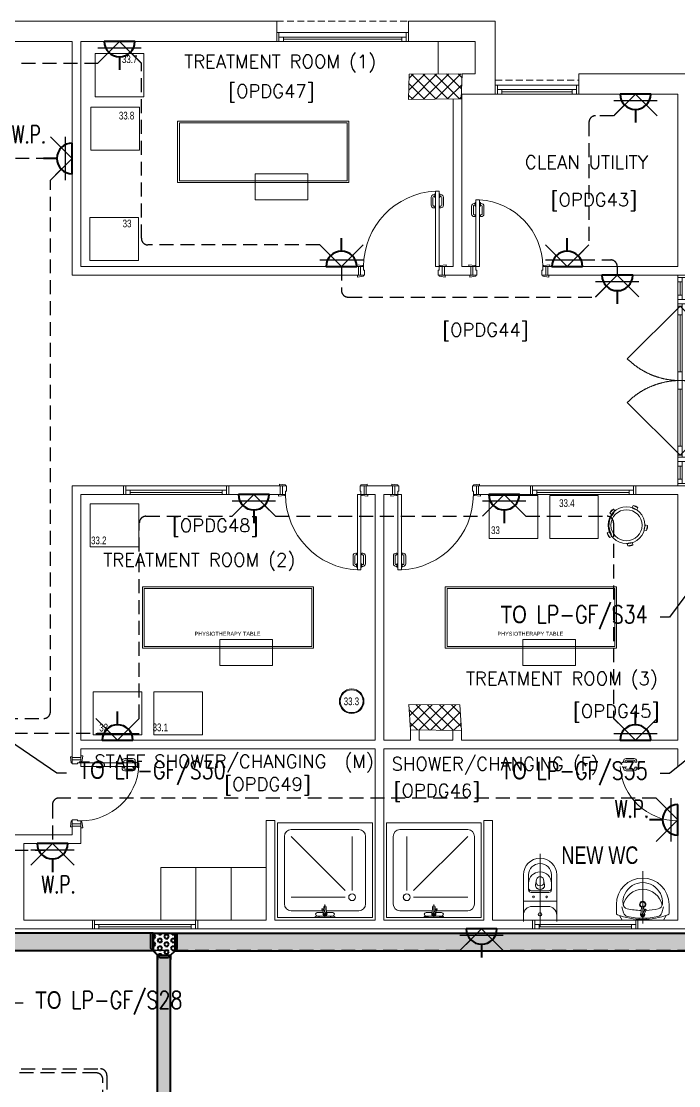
# Model space of a CAD drawing. Header units: inches. Extents: x -12418 to 57169, y -29325 to 19878.
# Drawn here: x 29599 to 37087, y -2735 to 9403 of the extents above; entities that cross this region are included whole.
import ezdxf
from ezdxf import colors
from ezdxf.entities.mleader import LeaderData, LeaderLine
from ezdxf.enums import TextEntityAlignment as Align
from ezdxf.math import Vec2, Vec3

# ---------------------------------------------------------------- set-up
doc = ezdxf.new("R2010")
doc.units = ezdxf.units.IN
doc.header["$LTSCALE"] = 25
doc.header["$MEASUREMENT"] = 0
for name, pattern in [('00-Ground Floor$0$DASHED', [0.75, 0.5, -0.25]), ('00-Ground Floor$0$HIDDEN2', [0.1875, 0.125, -0.0625]), ('DASHDOT', [25.4, 12.7, -6.35, 0, -6.35]), ('HIDDEN', [9.525, 6.35, -3.175])]:
    doc.linetypes.add(name, pattern=pattern)
doc.layers.get('0').update_dxf_attribs({"color": 8})
doc.layers.get('Defpoints').update_dxf_attribs({"color": 8})
for name, color, linetype, lineweight in [('00-Ground Floor$0$72_EGR_BASE_TEXT', 252, 'Continuous', 5), ('00-Ground Floor$0$72_EGR_EQP_TAG', 142, 'Continuous', 5), ('00-Ground Floor$0$Aluminum', 251, 'Continuous', 5), ('00-Ground Floor$0$C-HYDR-CTCH', 251, 'Continuous', 5), ('00-Ground Floor$0$Hatch', 254, 'Continuous', 5), ('00-Ground Floor$0$LOADING', 253, 'Continuous', 5), ('00-Ground Floor$0$Proj', 251, 'Continuous', 5), ('00-Ground Floor$0$SANIT', 250, 'Continuous', 5), ('00-Ground Floor$0$Walls', 251, 'Continuous', 5), ('00-Ground Floor$0$Wooden Joinery', 251, 'Continuous', 5), ('E-LITE-CIRC', 6, 'Continuous', 25), ('E-LITE-CLNG-CNDT', 6, 'DASHDOT', 35), ('E-LITE-EXIT-NUMB', 6, 'Continuous', 25), ('E-POWR-FLOR-CNDT', 6, 'HIDDEN', 25), ('E-POWR-WALL @ 100', 4, 'Continuous', 35), ('T-CABL-TRAY', 251, 'Continuous', 35)]:
    doc.layers.add(name, color=color, linetype=linetype, lineweight=lineweight)
doc.styles.add('00-Ground Floor$0$list_ghTextstyle', font='romans.shx', dxfattribs={"height": 0.25})
doc.styles.add('00-Ground Floor$0$SIMPLEX', font='SIMPLEX.shx', dxfattribs={"height": 150})
doc.styles.add('00-Ground Floor$0$X3G_ENTITY_257CFD', font='swisscl.ttf', dxfattribs={"height": 200})
doc.styles.add('00-Ground Floor$0$X3G_ENTITY_2587F5', font='swisscl.ttf', dxfattribs={"height": 200})
doc.styles.add('DC_Simplex', font='SIMPLEX.shx', dxfattribs={"width": 0.7})

# ---------------------------------------------------------------- blocks, each defined once
blk = doc.blocks.new('00-Ground Floor$0$door1700')
at = {"layer": '00-Ground Floor$0$Aluminum', "linetype": '00-Ground Floor$0$DASHED', "ltscale": 300}
for p, q in [((34940, 89348), (35541, 89949)), ((36640, 89348), (36039, 89949)), ((34940, 89348), (35541, 88747)), ((36640, 89348), (36039, 88747))]:
    blk.add_line(p, q, dxfattribs=at)
at = {"layer": '00-Ground Floor$0$Aluminum'}
for p, q in [((34915, 89423), (34590, 89423)), ((34615, 89423), (34615, 89323)), ((34865, 89373), (34615, 89373)), ((34665, 89373), (34665, 89323)), ((34815, 89348), (34665, 89348)), ((34815, 89373), (34815, 89323)), ((34865, 89423), (34865, 89323)), ((34915, 89423), (34915, 89323)), ((36665, 89373), (34915, 89373)), ((34940, 89373), (34940, 89323)), ((35040, 89373), (35040, 89323)), ((35690, 89348), (35040, 89348)), ((35690, 89373), (35690, 89323)), ((35790, 89373), (35790, 89323)), ((35890, 89373), (35890, 89323)), ((35890, 89348), (36540, 89348)), ((36540, 89373), (36540, 89323)), ((36640, 89373), (36640, 89323)), ((36990, 89423), (36665, 89423)), ((36665, 89423), (36665, 89323)), ((36715, 89423), (36715, 89323)), ((36715, 89373), (36965, 89373)), ((36765, 89373), (36765, 89323)), ((36765, 89348), (36915, 89348)), ((36915, 89373), (36915, 89323)), ((36965, 89423), (36965, 89323)), ((36990, 89323), (34590, 89323)), ((34590, 89323), (36990, 89323))]:
    blk.add_line(p, q, dxfattribs=at)
at = {"layer": '00-Ground Floor$0$Aluminum', "linetype": '00-Ground Floor$0$DASHED', "ltscale": 300}
for centre, start, end in [((34940, 89348), 315, 45), ((36640, 89348), 135, 225)]:
    blk.add_arc(centre, 850, start, end, dxfattribs=at)
blk = doc.blocks.new('00-Ground Floor$0$A$C72370EFE')
at = {"layer": '00-Ground Floor$0$Wooden Joinery'}
for p, q in [((-0.05, -0.07), (-0.05, -0.16)), ((-0.03, -0.07), (-0.03, -0.16)), ((-0.01, -0.04), (-0.02, -0.04)), ((-0.01, -0.06), (-0.02, -0.06)), ((-0.01, -0.03), (-0.01, -0.07)), ((0, -0.03), (-0.01, -0.03)), ((0, -0.07), (-0.01, -0.07)), ((0.04, -0.03), (0.05, -0.03)), ((0.04, -0.07), (0.05, -0.07)), ((0.05, -0.03), (0.05, -0.07)), ((0.05, -0.04), (0.06, -0.04)), ((0.05, -0.06), (0.06, -0.06)), ((0.07, -0.07), (0.07, -0.16)), ((0.09, -0.07), (0.09, -0.16)), ((-0.01, -0.17), (-0.02, -0.17)), ((-0.01, -0.19), (-0.02, -0.19)), ((-0.01, -0.17), (-0.01, -0.19)), ((0.05, -0.17), (0.06, -0.17)), ((0.05, -0.17), (0.05, -0.19)), ((0.05, -0.19), (0.06, -0.19))]:
    blk.add_line(p, q, dxfattribs=at)
for centre, radius, start, end in [((-0.02, -0.07), 0.03, 90, 180), ((-0.02, -0.07), 0.01, 90, 180), ((0.06, -0.07), 0.03, 0, 90), ((0.06, -0.07), 0.01, 0, 90), ((-0.02, -0.16), 0.03, 180, 270), ((-0.02, -0.16), 0.01, 180, 270), ((0.06, -0.16), 0.01, 270, 0), ((0.06, -0.16), 0.03, 270, 0)]:
    blk.add_arc(centre, radius, start, end, dxfattribs=at)
blk = doc.blocks.new('00-Ground Floor$0$A$C268A7CF0')
at = {"layer": '00-Ground Floor$0$Wooden Joinery'}
for points in [[(80, 759), (80, 769), (10, 779), (10, 759)], [(740, 759), (740, 769), (810, 779), (810, 759)], [(70, 659), (70, 649), (0, 639), (0, 659)], [(120, 659), (120, 0), (80, 0), (80, 659)], [(750, 659), (750, 649), (820, 639), (820, 659)]]:
    blk.add_lwpolyline(points, close=True, dxfattribs=at)
for points in [[(45, 659), (45, 759), (20, 759), (20, 659), (45, 659)], [(45, 659), (80, 659), (80, 699), (90, 699), (90, 759), (45, 759), (45, 659)], [(775, 659), (740, 659), (740, 699), (730, 699), (730, 759), (775, 759), (775, 659)], [(775, 659), (775, 759), (800, 759), (800, 659), (775, 659)]]:
    blk.add_lwpolyline(points, dxfattribs=at)
blk.add_arc((80, 659), 660, 273.4748, 0, dxfattribs=at)
at = {"layer": '00-Ground Floor$0$Wooden Joinery', "xscale": 999.9999999998854, "yscale": 999.9999999998854, "zscale": 999.9999999998854, "rotation": 180}
blk.add_blockref('00-Ground Floor$0$A$C72370EFE', (120, 0), dxfattribs=at)
blk = doc.blocks.new('00-Ground Floor$0$A$C5DAD61B4')
at = {"layer": '00-Ground Floor$0$Wooden Joinery'}
for points in [[(80, 959), (80, 969), (10, 979), (10, 959)], [(940, 959), (940, 969), (1010, 979), (1010, 959)], [(70, 859), (70, 849), (0, 839), (0, 859)], [(120, 859), (120, 0), (80, 0), (80, 859)], [(950, 859), (950, 849), (1020, 839), (1020, 859)]]:
    blk.add_lwpolyline(points, close=True, dxfattribs=at)
for points in [[(45, 859), (45, 959), (20, 959), (20, 859), (45, 859)], [(45, 859), (80, 859), (80, 899), (90, 899), (90, 959), (45, 959), (45, 859)], [(975, 859), (940, 859), (940, 899), (930, 899), (930, 959), (975, 959), (975, 859)], [(975, 859), (975, 959), (1000, 959), (1000, 859), (975, 859)]]:
    blk.add_lwpolyline(points, dxfattribs=at)
blk.add_arc((80, 859), 860, 272.666, 0, dxfattribs=at)
at = {"layer": '00-Ground Floor$0$Wooden Joinery', "xscale": 999.9999999998854, "yscale": 999.9999999998854, "zscale": 999.9999999998854, "rotation": 180}
blk.add_blockref('00-Ground Floor$0$A$C72370EFE', (120, 0), dxfattribs=at)
blk = doc.blocks.new('00-Ground Floor$0$A$C5FCA3E6B')
at = {"layer": '00-Ground Floor$0$Wooden Joinery'}
for points in [[(80, 859), (80, 869), (10, 879), (10, 859)], [(840, 859), (840, 869), (910, 879), (910, 859)], [(70, 759), (70, 749), (0, 739), (0, 759)], [(120, 759), (120, 0), (80, 0), (80, 759)], [(850, 759), (850, 749), (920, 739), (920, 759)]]:
    blk.add_lwpolyline(points, close=True, dxfattribs=at)
for points in [[(45, 759), (45, 859), (20, 859), (20, 759), (45, 759)], [(45, 759), (80, 759), (80, 799), (90, 799), (90, 859), (45, 859), (45, 759)], [(875, 759), (840, 759), (840, 799), (830, 799), (830, 859), (875, 859), (875, 759)], [(875, 759), (875, 859), (900, 859), (900, 759), (875, 759)]]:
    blk.add_lwpolyline(points, dxfattribs=at)
blk.add_arc((80, 759), 760, 273.0171, 0, dxfattribs=at)
at = {"layer": '00-Ground Floor$0$Wooden Joinery', "xscale": 999.9999999998854, "yscale": 999.9999999998854, "zscale": 999.9999999998854, "rotation": 180}
blk.add_blockref('00-Ground Floor$0$A$C72370EFE', (120, 0), dxfattribs=at)
blk = doc.blocks.new('00-Ground Floor$0$SHOWER TRAY 80x80')
at = {"layer": '00-Ground Floor$0$SANIT'}
for p, q in [((0, 0), (0, 0.8)), ((0.8, 0.8), (0, 0.8)), ((0.1143, 0.7429), (0.6857, 0.7429)), ((0.8, 0), (0.8, 0.8)), ((0.0571, 0.4124), (0.0571, 0.6857)), ((0.7429, 0.1143), (0.7429, 0.6857)), ((0.1714, 0.1143), (0.1714, 0.5714)), ((0.2286, 0.6286), (0.6857, 0.6286)), ((0.2286, 0.5714), (0.6857, 0.1143)), ((0.01, 0.455), (0.01, 0.475)), ((0.0163, 0.475), (0.01, 0.475)), ((0.0125, 0.455), (0.01, 0.455)), ((0.0125, 0.335), (0.0125, 0.465)), ((0.0425, 0.4133), (0.0425, 0.465)), ((0.11, 0.4), (0, 0.4)), ((0.0667, 0.3728), (0.0271, 0.3939)), ((0.0895, 0.4105), (0.0316, 0.4139)), ((0.0407, 0.3866), (0.0316, 0.3861)), ((0.0715, 0.3808), (0.0334, 0.4058)), ((0.0425, 0.335), (0.0425, 0.3857)), ((0.0571, 0.1143), (0.0571, 0.3779)), ((0.0608, 0.3878), (0.0895, 0.3895)), ((0.01, 0.345), (0.01, 0.325)), ((0.0125, 0.345), (0.01, 0.345)), ((0.0163, 0.325), (0.01, 0.325)), ((0, 0), (0.8, 0)), ((0.1143, 0.0571), (0.6857, 0.0571))]:
    blk.add_line(p, q, dxfattribs=at)
blk.add_circle((0.1714, 0.6286), 0.0286, dxfattribs=at)
for centre, radius, start, end in [((0.1143, 0.6857), 0.0571, 90, 180), ((0.6857, 0.6857), 0.0571, 360, 90), ((0, 0.475), 0.01, 0, 90), ((0, 0.455), 0.01, 270, 0), ((0.0275, 0.465), 0.015, 0, 180), ((0.03, 0.4), 0.0175, 49.63201, 309.25255), ((0.03, 0.4), 0.014, 83.26708, 276.73292), ((0.03, 0.4), 0.00676, 54.04228, 244.58733), ((0.0691, 0.3768), 0.00467, 239.31481, 59.31481), ((0.0895, 0.4), 0.0105, 270, 90), ((0, 0.345), 0.01, 0, 90), ((0, 0.325), 0.01, 270, 0), ((0.0275, 0.335), 0.015, 180, 0), ((0.1143, 0.1143), 0.0571, 180, 270), ((0.6857, 0.1143), 0.0571, 270, 360)]:
    blk.add_arc(centre, radius, start, end, dxfattribs=at)
blk = doc.blocks.new('00-Ground Floor$0$WM00001-P')
at = {"layer": '00-Ground Floor$0$LOADING'}
for radius in [0.14, 0.13]:
    blk.add_circle((0, 0), radius, dxfattribs=at)
blk = doc.blocks.new('00-Ground Floor$0$stool')
at = {"layer": '00-Ground Floor$0$LOADING', "extrusion": (-2.75759e-10, 1.16581e-09, -1)}
for p, q in [((-948653, -390197, 0), (-948663, -390219, 0)), ((-948663, -390219, 0), (-948609, -390245, 0)), ((-948653, -390197, 0), (-948599, -390223, 0)), ((-948878, -390239, 0), (-948920, -390282, 0)), ((-948901, -390299, 0), (-948920, -390282, 0)), ((-948860, -390256, 0), (-948901, -390299, 0)), ((-948874, -390285, 0), (-948881, -390278, 0)), ((-948860, -390256, 0), (-948878, -390239, 0)), ((-948599, -390223, 0), (-948609, -390245, 0)), ((-948514, -390419, 0), (-948526, -390478, 0)), ((-948489, -390424, 0), (-948514, -390419, 0)), ((-948489, -390424, 0), (-948502, -390483, 0)), ((-948948, -390510, 0), (-948927, -390497, 0)), ((-948918, -390562, 0), (-948948, -390510, 0)), ((-948897, -390549, 0), (-948927, -390497, 0)), ((-948918, -390562, 0), (-948897, -390549, 0)), ((-948900, -390524, 0), (-948909, -390529, 0)), ((-948502, -390483, 0), (-948526, -390478, 0)), ((-948660, -390622, 0), (-948719, -390634, 0)), ((-948714, -390658, 0), (-948719, -390634, 0)), ((-948655, -390647, 0), (-948714, -390658, 0)), ((-948655, -390647, 0), (-948660, -390622, 0))]:
    blk.add_line(p, q, dxfattribs=at)
for radius in [210, 177]:
    blk.add_circle((948728, -390422, 0), radius, dxfattribs=at)
for centre, radius, start, end in [((948598, -390154, 0), 92.5, 276.8567, 314.706), ((948664, -390289, 0), 92.5, 96.8567, 134.706), ((948728, -390422, 0), 200, 329.385, 43.147), ((948835, -390321, 0), 92.5, 24.6225, 62.4718), ((948944, -390217, 0), 92.5, 204.6225, 242.4718), ((948434, -390467, 0), 92.5, 353.1232, 30.9725), ((948581, -390435, 0), 92.5, 173.1232, 210.9725), ((948857, -390492, 0), 92.5, 311.2934, 349.1427), ((948988, -390567, 0), 92.5, 131.2934, 169.1427), ((948672, -390714, 0), 92.5, 59.9688, 97.8181), ((948701, -390567, 0), 92.5, 239.9688, 277.8181)]:
    blk.add_arc(centre, radius, start, end, dxfattribs=at)
blk = doc.blocks.new('00-Ground Floor$0$H.A.2.3_Second Floor Plan$0$A$C64EB3589')
for p, q in [((-1107, 924, -10), (-507, 924, -10)), ((-1107, 924, -10), (-1107, 624, -10)), ((-507, 624, -10), (-507, 924, -10)), ((-507, 624, -10), (-1107, 624, -10))]:
    blk.add_line(p, q)
at = {"elevation": -10}
for points in [[(-1991, 24), (-41, 24), (-41, 724), (-1991, 724)], [(-1991, 24), (-41, 24), (-41, 724), (-1991, 724)], [(-1991, 24), (-41, 24), (-41, 724), (-1991, 724)], [(-1991, 24), (-41, 24), (-41, 724), (-1991, 724)], [(-1971, 44), (-61, 44), (-61, 704), (-1971, 704)], [(-1971, 44), (-61, 44), (-61, 704), (-1971, 704)], [(-1971, 44), (-61, 44), (-61, 704), (-1971, 704)], [(-1971, 44), (-61, 44), (-61, 704), (-1971, 704)]]:
    blk.add_lwpolyline(points, close=True, dxfattribs=at)
blk = doc.blocks.new('00-Ground Floor$0$ELECTROTHERAPY UNIT')
at = {"layer": '00-Ground Floor$0$LOADING', "elevation": 0}
blk.add_lwpolyline([(-952368, -379388), (-952922, -379388), (-952922, -379879), (-952368, -379879)], close=True, dxfattribs=at)
blk = doc.blocks.new('00-Ground Floor$0$PRESSOTHERAPY')
at = {"layer": '00-Ground Floor$0$LOADING', "elevation": 0}
blk.add_lwpolyline([(-952462, -380062), (-951908, -380062), (-951908, -379571), (-952462, -379571)], close=True, dxfattribs=at)
blk = doc.blocks.new('00-Ground Floor$0$VACUUM THERAPY')
at = {"layer": '00-Ground Floor$0$LOADING', "elevation": 0}
blk.add_lwpolyline([(-947952, -377824), (-947399, -377824), (-947399, -377333), (-947952, -377333)], close=True, dxfattribs=at)
blk = doc.blocks.new('00-Ground Floor$0$MAGNETOTHERAPY')
at = {"layer": '00-Ground Floor$0$LOADING'}
blk.add_lwpolyline([(-953179, -373397), (-952626, -373397), (-952626, -372905), (-953179, -372905)], close=True, dxfattribs=at)
blk = doc.blocks.new('00-Ground Floor$0$HYDRO COLD')
at = {"layer": '00-Ground Floor$0$LOADING', "elevation": 0}
blk.add_lwpolyline([(-952550, -375493), (-953104, -375493), (-953104, -375984), (-952550, -375984)], close=True, dxfattribs=at)
blk = doc.blocks.new('00-Ground Floor$0$HYDRO HOT')
at = {"layer": '00-Ground Floor$0$LOADING', "elevation": 0}
blk.add_lwpolyline([(-952414, -375984), (-951860, -375984), (-951860, -375493), (-952414, -375493)], close=True, dxfattribs=at)
blk = doc.blocks.new('00-Ground Floor$0$A$C37be4daf')
at = {"layer": '00-Ground Floor$0$Aluminum'}
for p, q in [((1416, 598), (216, 598)), ((1416, 498), (216, 498)), ((241, 498), (241, 598)), ((1391, 548), (241, 548)), ((291, 548), (291, 598)), ((291, 573), (1341, 573)), ((1341, 548), (1341, 598)), ((1391, 498), (1391, 598))]:
    blk.add_line(p, q, dxfattribs=at)
at = {"layer": '00-Ground Floor$0$Walls'}
for p, q in [((216, 498), (216, 598)), ((1416, 498), (1416, 598))]:
    blk.add_line(p, q, dxfattribs=at)
blk = doc.blocks.new('00-Ground Floor')
at = {"layer": '00-Ground Floor$0$Hatch'}
h = blk.add_hatch(dxfattribs=at)
h.set_pattern_fill('ANSI37', color=256, scale=30)
h.set_pattern_definition([(45, (-1981.42, -13099.68), (-67.35192, 67.35192), []), (135, (-1981.42, -13099.68), (-67.35192, -67.35192), [])])
h.paths.add_polyline_path([(48971, 8818), (48367, 8810), (48371, 8522), (48975, 8530)])
h.paths.add_polyline_path([(41810, 8810), (41227, 8805), (41207, 8514), (41791, 8519)])
h.paths.add_polyline_path([(27434, 8803), (26834, 8799), (26829, 8506), (27428, 8510)])
h.paths.add_polyline_path([(34619, 8805), (34018, 8798), (34009, 8512), (34611, 8520)])
h.paths.add_polyline_path([(20214, 8812), (19608, 8790), (19622, 8498), (20229, 8520)])
h.paths.add_polyline_path([(13478, 8802), (12256, 8826), (12249, 8530), (13471, 8506)])
h.paths.add_polyline_path([(13492, 1602), (12277, 1586), (12263, 1294), (13478, 1309)])
h.paths.add_polyline_path([(13466, -5591), (12263, -5607), (12257, -5900), (13460, -5884)])
h.paths.add_polyline_path([(13484, -12790), (12288, -12801), (12290, -13096), (13487, -13084)])
h.paths.add_polyline_path([(5849, -12788), (5246, -12792), (5256, -13077), (5860, -13073)])
h.paths.add_polyline_path([(5834, -5590), (5237, -5588), (5237, -5889), (5834, -5891)])
h.paths.add_polyline_path([(5844, 1600), (5224, 1601), (5214, 1298), (5833, 1297)])
h.paths.add_polyline_path([(5820, 8779), (5220, 8794), (5216, 8504), (5817, 8489)])
h.paths.add_polyline_path([(-1379, 8777), (-1981, 8800), (-1980, 8512), (-1377, 8489)])
h.paths.add_polyline_path([(-1371, -5601), (-1973, -5608), (-1970, -5900), (-1368, -5893)])
h.paths.add_polyline_path([(-1354, -12796), (-1952, -12797), (-1947, -13097), (-1349, -13096)])
h.paths.add_polyline_path([(20233, -12782), (19627, -12795), (19633, -13097), (20239, -13084)])
h.paths.add_polyline_path([(20227, -5590), (19632, -5608), (19634, -5904), (20229, -5887)])
h.paths.add_polyline_path([(20218, 1618), (19619, 1610), (19623, 1310), (20222, 1318)])
h.paths.add_polyline_path([(27418, 1603), (26816, 1607), (26821, 1315), (27422, 1311)])
h.paths.add_polyline_path([(27422, -5580), (26818, -5597), (26832, -5898), (27432, -5876)])
h.paths.add_polyline_path([(27438, -12796), (26834, -12789), (26832, -13075), (27436, -13082)])
h.paths.add_polyline_path([(34637, -12785), (34039, -12800), (34048, -13100), (34646, -13085)])
h.paths.add_polyline_path([(34629, -5597), (34028, -5595), (34029, -5892), (34630, -5894)])
h.paths.add_polyline_path([(34593, 1607), (34012, 1611), (34032, 1322), (34613, 1317)])
h.paths.add_polyline_path([(41796, 1606), (41199, 1620), (41201, 1328), (41798, 1314)])
h.paths.add_polyline_path([(41797, -5593), (41229, -5600), (41231, -5894), (41799, -5887)])
h.paths.add_polyline_path([(41834, -12790), (41229, -12792), (41230, -13097), (41836, -13094)])
h.paths.add_polyline_path([(49008, -12790), (48421, -12774), (48407, -13081), (48995, -13097)])
h.paths.add_polyline_path([(48993, -5591), (48389, -5590), (48388, -5886), (48991, -5887)])
at = {"layer": '00-Ground Floor$0$Aluminum'}
for p, q in [((34009, 9273, 0), (32509, 9273, 0)), ((32534, 9273, 0), (32534, 9173, 0)), ((33984, 9273, 0), (33984, 9173, 0)), ((34009, 9173, 0), (32509, 9173, 0)), ((33984, 9223, 0), (32534, 9223, 0)), ((32584, 9223, 0), (32584, 9173, 0)), ((32584, 9198, 0), (33934, 9198, 0)), ((33934, 9223, 0), (33934, 9173, 0)), ((35950, 8673, 0), (34998, 8673, 0)), ((35023, 8673, 0), (35023, 8573, 0)), ((35925, 8623, 0), (35023, 8623, 0)), ((35073, 8623, 0), (35073, 8573, 0)), ((35875, 8623, 0), (35875, 8573, 0)), ((35925, 8673, 0), (35925, 8573, 0)), ((35950, 8573, 0), (34998, 8573, 0)), ((35073, 8598, 0), (35875, 8598, 0)), ((36489, 996, 0), (36579, 996, 0)), ((36489, 976, 0), (36579, 976, 0)), ((36449, 956, 0), (36489, 956, 0)), ((36449, 946, 0), (36449, 956, 0)), ((36449, 906, 0), (36449, 896, 0)), ((36449, 896, 0), (36489, 896, 0)), ((36459, 956, 0), (36459, 966, 0)), ((36459, 896, 0), (36459, 886, 0)), ((36479, 956, 0), (36479, 966, 0)), ((36479, 896, 0), (36479, 886, 0)), ((36489, 946, 0), (36489, 956, 0)), ((36489, 906, 0), (36489, 896, 0)), ((36489, 876, 0), (36579, 876, 0)), ((36489, 856, 0), (36579, 856, 0)), ((36589, 956, 0), (36589, 966, 0)), ((36589, 956, 0), (36609, 956, 0)), ((36589, 896, 0), (36589, 886, 0)), ((36589, 896, 0), (36609, 896, 0)), ((36609, 956, 0), (36609, 966, 0)), ((36609, 896, 0), (36609, 886, 0))]:
    blk.add_line(p, q, dxfattribs=at)
at = {"layer": '00-Ground Floor$0$Aluminum', "color": 61, "true_color": 0xedee99}
for centre, radius, start, end in [((36489, 966, 0), 30, 90, 180), ((36489, 966, 0), 10, 90, 180), ((36579, 966, 0), 30, 0, 90), ((36579, 966, 0), 10, 0, 90), ((37078, 946, 0), 660, 183.4748, 270), ((36489, 886, 0), 30, 180, 270), ((36489, 886, 0), 10, 180, 270), ((36579, 886, 0), 10, 270, 0), ((36579, 886, 0), 30, 270, 0)]:
    blk.add_arc(centre, radius, start, end, dxfattribs=at)
at = {"layer": '00-Ground Floor$0$C-HYDR-CTCH', "flags": 128}
for points in [[(34009, 8512), (34018, 8798), (34619, 8805), (34611, 8520), (34009, 8512)], [(34012, 1611), (34032, 1322), (34613, 1317), (34593, 1607), (34012, 1611)]]:
    blk.add_lwpolyline(points, dxfattribs=at)
at = {"layer": '00-Ground Floor$0$LOADING', "elevation": 0}
for points in [[(31188, -847), (31588, -847), (31588, -247), (31188, -247)], [(31588, -847), (31988, -847), (31988, -247), (31588, -247)], [(31988, -847), (32388, -847), (32388, -247), (31988, -247)]]:
    blk.add_lwpolyline(points, close=True, dxfattribs=at)
at = {"layer": '00-Ground Floor$0$Proj', "linetype": '00-Ground Floor$0$HIDDEN2', "ltscale": 25}
for p, q in [((32509, 9403, 0), (34009, 9403, 0)), ((34998, 8732, 0), (35950, 8732, 0))]:
    blk.add_line(p, q, dxfattribs=at)
at = {"layer": '00-Ground Floor$0$SANIT'}
for p, q in [((33758, 263, 0), (33758, -817, 0)), ((34838, 263, 0), (33758, 263, 0)), ((34838, -817, 0), (34838, 263, 0)), ((34684, 185, 0), (33912, 185, 0)), ((33835, -663, 0), (33835, 108, 0)), ((33989, -509, 0), (33989, 108, 0)), ((34067, -509, 0), (34684, 108, 0)), ((34761, -663, 0), (34761, 108, 0)), ((35508, -921, 0), (35508, -91, 0)), ((35318, -861, 0), (35318, -331, 0)), ((35378, -502, 0), (35378, -331, 0)), ((35638, -502, 0), (35638, -331, 0)), ((35698, -861, 0), (35698, -331, 0)), ((36677, -887, 0), (36677, -287, 0)), ((35457, -445, 0), (35469, -383, 0)), ((35559, -445, 0), (35547, -383, 0)), ((34684, -586, 0), (34067, -586, 0)), ((35408, -512, 0), (35608, -512, 0)), ((35408, -532, 0), (35608, -532, 0)), ((34284, -697, 0), (34279, -775, 0)), ((34324, -721, 0), (34290, -772, 0)), ((34298, -669, 0), (34298, -817, 0)), ((34335, -727, 0), (34306, -781, 0)), ((34314, -735, 0), (34312, -697, 0)), ((35328, -632, 0), (35688, -632, 0)), ((35418, -691, 0), (35598, -691, 0)), ((36377, -769, 0), (36377, -667, 0)), ((36459, -763, 0), (36439, -694, 0)), ((36441, -608, 0), (36441, -608, 0)), ((36662, -700, 0), (36657, -783, 0)), ((36705, -726, 0), (36670, -780, 0)), ((36692, -700, 0), (36695, -742, 0)), ((36896, -763, 0), (36916, -694, 0)), ((36977, -769, 0), (36977, -667, 0)), ((34838, -817, 0), (33758, -817, 0)), ((34281, -740, 0), (33912, -740, 0)), ((34197, -795, 0), (34197, -804, 0)), ((34224, -804, 0), (34197, -804, 0)), ((34280, -760, 0), (34210, -760, 0)), ((34386, -801, 0), (34210, -801, 0)), ((34224, -801, 0), (34224, -804, 0)), ((34316, -762, 0), (34317, -775, 0)), ((34386, -760, 0), (34317, -760, 0)), ((34684, -740, 0), (34328, -740, 0)), ((34372, -801, 0), (34372, -804, 0)), ((34372, -804, 0), (34399, -804, 0)), ((34399, -795, 0), (34399, -804, 0)), ((36412, -795, 0), (36442, -847, 0)), ((36442, -847, 0), (36913, -847, 0)), ((36716, -733, 0), (36686, -790, 0)), ((36696, -770, 0), (36697, -783, 0)), ((36943, -795, 0), (36913, -847, 0))]:
    blk.add_line(p, q, dxfattribs=at)
for centre, radius in [((33989, -586, 0), 38.6), ((35433, -582, 0), 10), ((35583, -582, 0), 10), ((35508, -781, 0), 20)]:
    blk.add_circle(centre, radius, dxfattribs=at)
for centre, radius, start, end in [((33912, 108, 0), 77.1, 90, 180), ((34684, 108, 0), 77.1, 0, 90), ((35508, -331, 0), 190, 0, 180), ((35508, -331, 0), 130, 0, 180), ((35508, -426, 0), 130, 0, 180), ((35508, -390, 0), 40, 10.5711, 169.4289), ((35408, -482, 0), 30, 180, 270), ((35496, -453, 0), 40, 169.4289, 231.525), ((35503, -414, 0), 40, 169.4289, 256.4176), ((35508, -438, 0), 58.8, 231.525, 308.475), ((35508, -396, 0), 58.8, 256.4176, 283.5824), ((35512, -414, 0), 40, 283.5824, 10.5711), ((35520, -453, 0), 40, 308.475, 10.5711), ((35608, -482, 0), 30, 270, 0), ((36677, -667, 0), 300, 0, 180), ((36677, -644, 0), 225, 354.8142, 185.1858), ((35408, -502, 0), 30, 180, 270), ((35608, -502, 0), 30, 270, 0), ((36677, -719, 0), 225, 10.6097, 169.3903), ((33912, -663, 0), 77.1, 180, 270), ((34298, -697, 0), 14.2, 0, 180), ((34329, -724, 0), 6.3, 329.3148, 149.3148), ((34684, -663, 0), 77.1, 270, 0), ((35328, -622, 0), 10, 180, 270), ((35418, -791, 0), 100, 90, 180), ((35598, -791, 0), 100, 0, 90), ((35688, -622, 0), 10, 270, 0), ((36513, -658, 0), 60, 185.1858, 257.9117), ((36677, 110, 0), 846, 257.9117, 268.8428), ((36677, -667, 0), 35, 295.3106, 244.6894), ((36677, -667, 0), 27.5, 297.1496, 242.8504), ((36677, -700, 0), 15, 0, 180), ((36711, -730, 0), 6.66, 329.3148, 149.3148), ((36677, 110, 0), 846, 272.5726, 282.0883), ((36842, -658, 0), 60, 282.0883, 354.8142), ((34197, -817, 0), 13.5, 90, 180), ((34210, -780, 0), 20.3, 90, 270), ((34224, -817, 0), 13.5, 0, 90), ((34298, -777, 0), 23.6, 139.632, 39.2526), ((34298, -777, 0), 18.9, 173.2671, 6.7329), ((34298, -777, 0), 9.13, 144.0423, 334.5873), ((34372, -817, 0), 13.5, 90, 180), ((34386, -780, 0), 20.3, 270, 90), ((34399, -817, 0), 13.5, 0, 90), ((36397, -769, 0), 20, 180, 250.1771), ((36677, 8, 0), 846, 250.1771, 289.8229), ((36517, -747, 0), 60, 195.9206, 258.1914), ((36677, 22, 0), 846, 258.1914, 281.8086), ((36677, -786, 0), 25, 139.632, 39.2526), ((36677, -786, 0), 20, 173.318, 6.7329), ((36677, -786, 0), 9.66, 144.0423, 334.5873), ((36677, 110, 0), 846, 271.156, 271.4514), ((36838, -747, 0), 60, 281.8086, 344.0794), ((36957, -769, 0), 20, 289.8229, 0)]:
    blk.add_arc(centre, radius, start, end, dxfattribs=at)
at = {"layer": '00-Ground Floor$0$Walls'}
for p, q in [((28948, 9403, 0), (32509, 9403, 0)), ((32509, 9173, 0), (32509, 9403, 0)), ((34009, 9403, 0), (34998, 9403, 0)), ((34009, 9173, 0), (34009, 9403, 0)), ((34998, 9403, 0), (34998, 8573, 0)), ((28948, 9173, 0), (30178, 9173, 0)), ((30178, 6506, 0), (30178, 9173, 0)), ((30278, 6606, 0), (30278, 9173, 0)), ((30278, 9173, 0), (32509, 9173, 0)), ((34009, 9173, 0), (34768, 9173, 0)), ((34768, 9173, 0), (34768, 8803, 0)), ((34768, 8803, 0), (34619, 8803, 0)), ((35950, 8803, 0), (37873, 8803, 0)), ((35950, 8803, 0), (35950, 8573, 0)), ((34518, 8518, 0), (34518, 6606, 0)), ((34618, 8573, 0), (34618, 6606, 0)), ((34998, 8573, 0), (34618, 8573, 0)), ((35950, 8573, 0), (37078, 8573, 0)), ((37078, 6606, 0), (37078, 8573, 0)), ((33438, 6606, 0), (30278, 6606, 0)), ((33438, 6506, 0), (33438, 6606, 0)), ((34518, 6606, 0), (34418, 6606, 0)), ((34418, 6506, 0), (34418, 6606, 0)), ((34718, 6606, 0), (34618, 6606, 0)), ((34718, 6506, 0), (34718, 6606, 0)), ((35598, 6506, 0), (35598, 6606, 0)), ((37078, 6606, 0), (35598, 6606, 0)), ((33438, 6506, 0), (30178, 6506, 0)), ((34718, 6506, 0), (34418, 6506, 0)), ((37178, 6506, 0), (35598, 6506, 0)), ((30178, 4106, 0), (32548, 4106, 0)), ((30178, 1006, 0), (30178, 4106, 0)), ((30278, 4006, 0), (32548, 4006, 0)), ((30278, 1206, 0), (30278, 4006, 0)), ((32548, 4106, 0), (32548, 4006, 0)), ((33528, 4106, 0), (33828, 4106, 0)), ((33528, 4106, 0), (33528, 4006, 0)), ((33528, 4006, 0), (33628, 4006, 0)), ((33628, 4006, 0), (33628, 1206, 0)), ((33728, 4006, 0), (33828, 4006, 0)), ((33728, 4006, 0), (33728, 1206, 0)), ((33828, 4106, 0), (33828, 4006, 0)), ((34808, 4106, 0), (34808, 4006, 0)), ((34818, 4106, 0), (37178, 4106, 0)), ((34828, 4006, 0), (37078, 4006, 0)), ((37078, 4006, 0), (37078, 1206, 0)), ((33628, 1368, 0), (33628, 1206, 0)), ((34032, 1322), (34032, 1206)), ((34132, 1321), (34132, 1206)), ((34513, 1318), (34513, 1206)), ((34613, 1317), (34613, 1206)), ((30278, 1206, 0), (33628, 1206, 0)), ((30278, 1006, 0), (30278, 1106, 0)), ((33628, 1106, 0), (30278, 1106, 0)), ((33628, 1106, 0), (33628, -847, 0)), ((33728, 1206, 0), (34032, 1206, 0)), ((37078, 1106, 0), (33728, 1106, 0)), ((33728, 1106, 0), (33728, -847, 0)), ((37078, 1106, 0), (33728, 1106, 0)), ((34132, 1206, 0), (34513, 1206, 0)), ((34613, 1206, 0), (37078, 1206, 0)), ((37078, 906, 0), (37078, 1106, 0)), ((37078, 906, 0), (37078, 1106, 0)), ((37078, 1006, 0), (37078, 1106, 0)), ((30278, 1006, 0), (30178, 1006, 0)), ((32388, 288, 0), (32488, 288, 0)), ((32388, -847, 0), (32388, 288, 0)), ((32488, -847, 0), (32488, 288, 0)), ((34968, 288, 0), (34868, 288, 0)), ((34868, -847, 0), (34868, 288, 0)), ((34968, -847, 0), (34968, 288, 0)), ((37078, -747, 0), (37078, 286, 0)), ((30178, 126, 0), (28978, 126, 0)), ((30178, 126, 0), (30178, 226, 0)), ((30278, 226, 0), (30178, 226, 0)), ((30278, 26, 0), (30278, 226, 0)), ((29628, 26, 0), (29628, -847, 0)), ((30278, 26, 0), (29628, 26, 0)), ((29628, -847, 0), (32388, -847, 0)), ((32488, -847, 0), (33628, -847, 0)), ((33628, -847, 0), (32488, -847, 0)), ((33728, -847, 0), (34868, -847, 0)), ((34968, -847, 0), (37078, -847, 0)), ((37078, -847, 0), (37078, -747, 0)), ((17733, -947, 0), (43418, -947, 0))]:
    blk.add_line(p, q, dxfattribs=at)
at = {"layer": '00-Ground Floor$0$Wooden Joinery'}
blk.add_line((34348, 9173, 0), (34348, 8803, 0), dxfattribs=at)
at = {"rotation": 180}
for p in [(32179, 4604, 0), (36814, 4604, 0), (31824, -349, 0), (36839, -349, 0)]:
    blk.add_blockref('00-Ground Floor$0$A$C37be4daf', p, dxfattribs=at)
at = {"layer": '00-Ground Floor$0$Aluminum', "rotation": 270}
blk.add_blockref('00-Ground Floor$0$door1700', (-52245, 41096, 0), dxfattribs=at)
at = {"layer": '00-Ground Floor$0$LOADING'}
for name, p in [('00-Ground Floor$0$ELECTROTHERAPY UNIT', (983363, 388422, 0)), ('00-Ground Floor$0$MAGNETOTHERAPY', (983570, 381329)), ('00-Ground Floor$0$HYDRO COLD', (983483, 382660, 0)), ('00-Ground Floor$0$HYDRO HOT', (982798, 379393)), ('00-Ground Floor$0$ELECTROTHERAPY UNIT', (987850, 383384, 0)), ('00-Ground Floor$0$VACUUM THERAPY', (983570, 381329)), ('00-Ground Floor$0$stool', (985221, 394078)), ('00-Ground Floor$0$ELECTROTHERAPY UNIT', (983340, 381146)), ('00-Ground Floor$0$PRESSOTHERAPY', (983570, 381329))]:
    blk.add_blockref(name, p, dxfattribs=at)
at = {"layer": '00-Ground Floor$0$LOADING', "extrusion": (0, 0, -1), "zscale": -1, "rotation": 180}
for p in [(-33370, 8289, -10), (-32969, 2979, -10), (-36419, 2979, -10)]:
    blk.add_blockref('00-Ground Floor$0$H.A.2.3_Second Floor Plan$0$A$C64EB3589', p, dxfattribs=at)
at = {"layer": '00-Ground Floor$0$LOADING', "extrusion": (2.33844e-18, 2.24019e-05, -1), "xscale": 1000, "yscale": 1000, "zscale": 1000, "rotation": 90.0000000000004}
blk.add_blockref('00-Ground Floor$0$WM00001-P', (-33362, 1649, 0), dxfattribs=at)
at = {"layer": '00-Ground Floor$0$SANIT', "yscale": 1350.000000000878, "zscale": 1350.000000000878}
for p, xscale, rotation in [((32518, -817, 0), -1350.000000000878, 270), ((34838, -817, 0), 1350.000000000878, 90.00000000000001)]:
    blk.add_blockref('00-Ground Floor$0$SHOWER TRAY 80x80', p, dxfattribs=dict(at, xscale=xscale, rotation=rotation))
at = {"layer": '00-Ground Floor$0$Wooden Joinery', "rotation": 180}
blk.add_blockref('00-Ground Floor$0$A$C5DAD61B4', (34438, 7465, 0), dxfattribs=at)
at = {"layer": '00-Ground Floor$0$Wooden Joinery', "xscale": -1}
for name, p, rotation in [('00-Ground Floor$0$A$C5FCA3E6B', (34698, 7365, 0), 180), ('00-Ground Floor$0$A$C268A7CF0', (30937, 1026, 0), 90)]:
    blk.add_blockref(name, p, dxfattribs=dict(at, rotation=rotation))
blk.add_blockref('00-Ground Floor$0$A$C5DAD61B4', (33548, 3147, 0), dxfattribs=at)
at = {"layer": '00-Ground Floor$0$Wooden Joinery'}
blk.add_blockref('00-Ground Floor$0$A$C5DAD61B4', (33808, 3147, 0), dxfattribs=at)
at = {"layer": '00-Ground Floor$0$72_EGR_BASE_TEXT', "style": '00-Ground Floor$0$X3G_ENTITY_2587F5'}
blk.add_text('NEW WC', height=200, dxfattribs=at).set_placement((35751, -206, 0))
at = {"layer": '00-Ground Floor$0$72_EGR_BASE_TEXT', "char_height": 150, "attachment_point": 2, "style": '00-Ground Floor$0$SIMPLEX'}
for s, insert in [('TREATMENT ROOM (1)', (32547, 9019)), ('[OPDG47]', (32447, 8681, 0)), ('CLEAN UTILITY', (36036, 7871)), ('[OPDG43]', (36121, 7443, 0)), ('[OPDG44]', (34885, 5959, 0)), ('[OPDG48]', (31807, 3729, 0)), ('TREATMENT ROOM (2)', (31626, 3336, 0)), ('TREATMENT ROOM (3)', (35756, 1984, 0)), ('[OPDG45]', (36375, 1612, 0)), ('STAFF SHOWER/CHANGING  (M)', (32023, 1038, 0)), ('SHOWER/CHANGING (F)', (34997, 1011)), ('[OPDG49]', (32404, 779, 0)), ('[OPDG46]', (34332, 705, 0))]:
    blk.add_mtext(s, dxfattribs=dict(at, insert=insert))
at = {"layer": '00-Ground Floor$0$72_EGR_EQP_TAG', "char_height": 87.5, "attachment_point": 2, "style": '00-Ground Floor$0$X3G_ENTITY_257CFD'}
for s, insert in [('33.7', (30833, 9014, 0)), ('33.8', (30798, 8371, 0)), ('33', (30803, 7141, 0)), ('33.4', (35813, 3952, 0)), ('33', (35000, 3643, 0)), ('33.2', (30481, 3527, 0)), ('33.3', (33359, 1692, 0)), ('33', (30537, 1392, 0)), ('33.1', (31182, 1395, 0))]:
    blk.add_mtext(s, dxfattribs=dict(at, insert=insert))
at = {"layer": '00-Ground Floor$0$LOADING', "color": 4, "char_height": 45, "width": 1758.97, "attachment_point": 3, "style": '00-Ground Floor$0$list_ghTextstyle'}
for insert in [(32323, 2441), (35773, 2441)]:
    blk.add_mtext('{\\fArial|b0|i0|c0|p34;PHYSIOTHERAPY TABLE}', dxfattribs=dict(at, insert=insert))
blk = doc.blocks.new('*U54')
blk.add_line((-1.75, 0), (-3.25, 0))
blk.add_lwpolyline([(0, 1.75, 1), (0, -1.75)], format="xyb", close=True)
at = {"layer": 'Defpoints'}
for p, q in [((-2.47, 2.47), (0, 0)), ((-0.76, -2.47), (-0.76, 2.47)), ((-2.47, -2.47), (0, 0))]:
    blk.add_line(p, q, dxfattribs=at)
at = {"layer": 'E-LITE-EXIT-NUMB', "style": 'DC_Simplex', "width": 0.7, "flags": 8}
blk.add_attdef('TYPE', text='', height=2, rotation=360, dxfattribs=at).set_placement((-2.68, 5.24), align=Align.RIGHT)
blk.add_attdef('CIRCUIT', (2.68, 5.24), '', height=2, rotation=360, dxfattribs=at)
blk = doc.blocks.new('*U47')
blk.add_line((0, 1.75), (0, 3.25))
blk.add_lwpolyline([(1.75, 0, 1), (-1.75, 0)], format="xyb", close=True)
at = {"layer": 'Defpoints'}
for p, q in [((-2.47, 2.47), (0, 0)), ((2.47, 2.47), (0, 0)), ((-2.47, 0.76), (2.47, 0.76))]:
    blk.add_line(p, q, dxfattribs=at)
at = {"layer": 'E-LITE-EXIT-NUMB', "style": 'DC_Simplex', "width": 0.7, "flags": 8}
blk.add_attdef('TYPE', text='', height=2, rotation=360, dxfattribs=at).set_placement((-2.68, 5.24), align=Align.RIGHT)
blk.add_attdef('CIRCUIT', (2.68, 5.24), '', height=2, rotation=360, dxfattribs=at)
blk = doc.blocks.new('*U50')
blk.add_line((1.75, 0), (3.25, 0))
blk.add_lwpolyline([(0, -1.75, 1), (0, 1.75)], format="xyb", close=True)
at = {"layer": 'Defpoints'}
for p, q in [((2.47, 2.47), (0, 0)), ((0.76, 2.47), (0.76, -2.47)), ((2.47, -2.47), (0, 0))]:
    blk.add_line(p, q, dxfattribs=at)
at = {"layer": 'E-LITE-EXIT-NUMB', "style": 'DC_Simplex', "width": 0.7, "flags": 8}
blk.add_attdef('TYPE', text='', height=2, rotation=360, dxfattribs=at).set_placement((-2.68, 5.24), align=Align.RIGHT)
blk.add_attdef('CIRCUIT', (2.68, 5.24), '', height=2, rotation=360, dxfattribs=at)
blk = doc.blocks.new('ARR0W')
at = {"color": 45}
blk.add_ellipse((0, 0), major_axis=(0.4, 0), ratio=0.4, dxfattribs=at)
at = {"color": 45, "ltscale": 0.5}
blk.add_solid([(-1.4, 0.167), (-0.4, 0), (-1.4, -0.167)], dxfattribs=at)
blk = doc.blocks.new('*U74')
at = {"lineweight": 0}
h = blk.add_hatch(dxfattribs=at)
h.set_pattern_fill('HEX', color=253, scale=8, angle=180, style=0)
h.set_pattern_definition([(180, (-19802.505, -2e-10), (6e-13, -43.99409), [25.4, -50.8]), (300, (-19802.505, -2e-10), (38.1, 21.99705), [25.4, -50.8]), (240, (-19827.905, -2e-10), (38.1, -21.99705), [25.4, -50.8])])
h.paths.add_polyline_path([(-6237.5, 200), (-6237.5, 0), (0, 0), (0, 200)])
at = {"color": 0}
for p, q in [((0, 200), (-6237.5, 200)), ((-6237.5, 0), (-6237.5, 200)), ((0, 0), (0, 200)), ((0, 0), (-6237.5, 0))]:
    blk.add_line(p, q, dxfattribs=at)
blk = doc.blocks.new('*U68')
h = blk.add_hatch()
h.set_pattern_fill('HEX', color=253, scale=8, angle=-90, style=0)
h.set_pattern_definition([(270, (-3e-11, -5e-24), (43.994, -9e-14), [25.4, -50.8]), (30, (-3e-11, -5e-24), (-21.997, 38.1), [25.4, -50.8]), (330, (-3e-11, -25.4), (21.997, 38.1), [25.4, -50.8])])
h.paths.add_polyline_path([(0, 0), (-200, 0), (-250, -50), (-250, -200), (-200, -250), (0, -250)])
at = {"color": 0}
for p, q in [((-250, -50), (-200, 0)), ((-200, 0), (-200, 50)), ((0, 0), (0, 50)), ((-250, -50), (-300, -50)), ((0, 0), (0, -250)), ((-250, -200), (-300, -200)), ((-250, -200), (-200, -250)), ((-200, -250), (-200, -300)), ((0, -250), (0, -300))]:
    blk.add_line(p, q, dxfattribs=at)
at = {"color": 253}
for p, q in [((-200, 0), (-175, 25)), ((-200, 0), (0, 0)), ((-175, 25), (0, 25)), ((-250, -50), (-275, -75)), ((-275, -75), (-275, -175)), ((-250, -50), (-250, -200)), ((-250, -200), (-275, -175)), ((-200, -250), (0, -250)), ((-200, -250), (-175, -275)), ((-175, -275), (0, -275))]:
    blk.add_line(p, q, dxfattribs=at)
blk = doc.blocks.new('*U75')
at = {"lineweight": 0}
h = blk.add_hatch(dxfattribs=at)
h.set_pattern_fill('HEX', color=253, scale=8, angle=180, style=0)
h.set_pattern_definition([(180, (-24050.41, -3e-10), (6e-13, -43.99409), [25.4, -50.8]), (300, (-24050.41, -3e-10), (38.1, 21.997045), [25.4, -50.8]), (240, (-24075.81, -3e-10), (38.1, -21.997045), [25.4, -50.8])])
h.paths.add_polyline_path([(-10604, 150), (-10604, 0), (0, 0), (0, 150)])
at = {"color": 0}
for p, q in [((0, 150), (-10604, 150)), ((-10604, 0), (-10604, 150)), ((0, 0), (0, 150)), ((0, 0), (-10604, 0))]:
    blk.add_line(p, q, dxfattribs=at)
blk = doc.blocks.new('*U77')
at = {"lineweight": 0}
h = blk.add_hatch(dxfattribs=at)
h.set_pattern_fill('HEX', color=253, scale=8, angle=180, style=0)
h.set_pattern_definition([(180, (-22747.74, -3e-10), (6e-13, -43.99409), [25.4, -50.8]), (300, (-22747.74, -3e-10), (38.1, 21.997045), [25.4, -50.8]), (240, (-22773.14, -3e-10), (38.1, -21.997045), [25.4, -50.8])])
h.paths.add_polyline_path([(-7250, 200), (-7250, 0), (0, 0), (0, 200)])
at = {"color": 0}
for p, q in [((0, 200), (-7250, 200)), ((-7250, 0), (-7250, 200)), ((0, 0), (0, 200)), ((0, 0), (-7250, 0))]:
    blk.add_line(p, q, dxfattribs=at)
blk = doc.blocks.new('A$C767e6835')
at = {"layer": 'T-CABL-TRAY', "linetype": 'Continuous', "xscale": -1, "rotation": 180}
blk.add_blockref('*U77', (11000, 1850), dxfattribs=at)
at = {"layer": 'T-CABL-TRAY', "linetype": 'Continuous'}
for name, p, rotation in [('*U68', (11000, 1850, 0), 90), ('*U74', (11250, 1850), 180), ('*U75', (11050, -9004), 270)]:
    blk.add_blockref(name, p, dxfattribs=dict(at, rotation=rotation))

msp = doc.modelspace()

# ---------------------------------------------------------------- linework, layer by layer
at = {"layer": 'E-POWR-FLOR-CNDT', "elevation": 0}
for points in [[(20000, -3101), (21224, -1967, -0.189046), (21275, -1947), (28500, -1947, 0.414214), (28575, -1872), (28575, 8850, -0.414214), (28650, 8925), (30471, 8925), (30595, 9049)], [(33123, 6729), (32999, 6853), (31041, 6853, -0.414214), (30966, 6928), (30966, 8925), (30842, 9049)], [(36470, 8449), (36346, 8325), (36140, 8325, 0.414214), (36065, 8250), (36065, 6853), (35941, 6729)], [(29928, 7839), (20530, 7839, -0.198912), (20477, 7861), (20372, 7966)], [(28324, 1329), (28448, 1453), (29855, 1453, 0.414214), (29930, 1528), (29930, 7592), (30054, 7715)], [(35975, 6681), (36313, 6681, -0.414214), (36388, 6606), (36388, 6506)], [(33246, 6606), (33246, 6333, 0.414214), (33321, 6258), (36140, 6258), (36264, 6382)], [(30819, 1329), (30943, 1453), (30943, 3683, -0.414214), (31018, 3758), (31999, 3758), (32123, 3882)], [(35223, 3882), (35347, 3758), (36271, 3758, -0.414214), (36346, 3683), (36346, 1453), (36470, 1329)], [(30620, 1281), (28759, 1281, 0.414214), (28684, 1206), (28684, -1918, -0.414214), (28609, -1993), (21274, -1993, 0.183828), (21224, -2011), (20000, -3101)], [(36954, 421), (36830, 545), (30028, 545, 0.414214), (29953, 470), (29953, 26)], [(20000, -3101), (21230, -2550, -0.113377), (21263, -2543), (30499, -2543, -0.414214), (30574, -2618), (30574, -4729, 0.414214), (30649, -4804), (31450, -4804)], [(31450, -7302), (30603, -7302, -0.414214), (30528, -7227), (30528, -2664, 0.414214), (30453, -2589), (21261, -2589, 0.10573), (21231, -2595), (20000, -3101)]]:
    msp.add_lwpolyline(points, format="xyb", dxfattribs=at)
for points in [[(32370, 3882), (32494, 3758), (34852, 3758), (34975, 3882)], [(29279, -50), (29877, -50)], [(34718, -1071), (34594, -1195), (25428, -1195), (25304, -1071)], [(45453, -1071), (45329, -1195), (35089, -1195), (34965, -1071)]]:
    msp.add_lwpolyline(points, dxfattribs=at)

# ---------------------------------------------------------------- block references
at = {"layer": 'E-LITE-CLNG-CNDT'}
msp.add_blockref('00-Ground Floor', (0, 0), dxfattribs=at)
at = {"layer": 'E-POWR-FLOR-CNDT'}
msp.add_blockref('A$C767e6835', (20100, -2847, 0), dxfattribs=at)
at = {"layer": 'E-POWR-WALL @ 100', "xscale": 100, "yscale": 100, "zscale": 100, "rotation": 90.00000000000001}
for name, p in [('*U54', (30718, 9173, 0)), ('*U54', (36594, 8573, 0)), ('*U50', (33246, 6606, 0)), ('*U50', (35817, 6606, 0)), ('*U54', (36388, 6506, 0)), ('*U54', (32247, 4006, 0)), ('*U54', (35099, 4006, 0)), ('*U50', (30695, 1206, 0)), ('*U50', (36594, 1206, 0)), ('*U54', (34842, -947, 0))]:
    msp.add_blockref(name, p, dxfattribs=at)
at = {"layer": 'E-POWR-WALL @ 100'}
ref = msp.add_blockref('*U47', (30178, 7839, 0), dxfattribs=dict(at, xscale=100, yscale=100, zscale=100, rotation=90.00000000000001))
ref.add_attrib('TYPE', 'W.P.', dxfattribs={"layer": 'E-LITE-EXIT-NUMB', "height": 200, "style": 'DC_Simplex', "width": 0.7, "flags": 8}).set_placement((29880, 8014, 0), align=Align.RIGHT)
ref = msp.add_blockref('*U47', (37078, 297, 0), dxfattribs=dict(at, xscale=100, yscale=100, zscale=100, rotation=90.00000000000001))
ref.add_attrib('TYPE', 'W.P.', dxfattribs={"layer": 'E-LITE-EXIT-NUMB', "height": 200, "style": 'DC_Simplex', "width": 0.7, "flags": 8}).set_placement((36750, 323, 0), align=Align.RIGHT)
ref = msp.add_blockref('*U54', (29953, 26, 0), dxfattribs=dict(at, xscale=100, yscale=100, zscale=100, rotation=90.00000000000001))
ref.add_attrib('TYPE', 'W.P.', dxfattribs={"layer": 'E-LITE-EXIT-NUMB', "height": 200, "style": 'DC_Simplex', "width": 0.7, "flags": 8}).set_placement((30218, -541, 0), align=Align.RIGHT)

# ---------------------------------------------------------------- leaders
at = {"layer": 'E-LITE-CIRC'}
ml = msp.add_multileader_mtext('Standard', dxfattribs=at)
ml.set_content('{\\Fdc_el_romans|c0;\\W0.8;TO\\Fromans|c0; \\Fsimplex|c0;LP-GF/S34}', color=256, style='DC_Simplex')
ml.set_leader_properties()
ml.set_arrow_properties(name='ARR0W')
ml.build(insert=Vec2(0, 0))
ml.multileader.update_dxf_attribs({"dogleg_length": 200, "arrow_head_size": 140, "scale": 100})
ctx = ml.context
ctx.base_point, ctx.scale, ctx.char_height, ctx.arrow_head_size, ctx.landing_gap_size, ctx.plane_origin, ctx.plane_x_axis, ctx.plane_y_axis = Vec3(34759, 2606, 0), 100, 200, 140, 140, Vec3(52957, 609, 0), Vec3(1, 0.000001, 0), Vec3(-0.000001, 1, 0)
ctx.text_align_type = 2
notes = []
notes.append((ctx, [(1, (1, 1, 0), (36984, 2606, 0), (-1, -0.000001, 0), 109, [(0, [(37339, 3089, 0)], 0, [])])]))
ctx.mtext.insert, ctx.mtext.text_direction, ctx.mtext.rotation, ctx.mtext.alignment, ctx.mtext.flow_direction = Vec3(36735, 2739, 0), Vec3(1, 0.000001, 0), 0.000001, 3, 5
ml = msp.add_multileader_mtext('Standard', dxfattribs=at)
ml.set_content('{\\Fdc_el_romans|c0;\\W0.8;TO\\Fromans|c0; \\Fsimplex|c0;LP-GF/S30}', color=256, style='DC_Simplex')
ml.set_leader_properties()
ml.set_arrow_properties(name='ARR0W')
ml.build(insert=Vec2(0, 0))
ml.multileader.update_dxf_attribs({"dogleg_length": 200, "arrow_head_size": 140, "scale": 100})
ctx = ml.context
ctx.base_point, ctx.scale, ctx.char_height, ctx.arrow_head_size, ctx.landing_gap_size, ctx.plane_origin, ctx.plane_x_axis, ctx.plane_y_axis = Vec3(30112, 831), 100, 200, 140, 140, Vec3(46345, -4163), Vec3(1, 0.000001, 0), Vec3(-0.000001, 1, 0)
notes.append((ctx, [(0, (1, 1, 0), (30003, 831), (1, 0.000001, 0), 109, [(0, [(29350, 1281)], 0, [])])]))
ctx.mtext.insert, ctx.mtext.text_direction, ctx.mtext.rotation, ctx.mtext.flow_direction = Vec3(30252, 964), Vec3(1, 0.000001, 0), 0.000001, 5
ml = msp.add_multileader_mtext('Standard', dxfattribs=at)
ml.set_content('{\\Fdc_el_romans|c0;\\W0.8;TO\\Fromans|c0; \\Fsimplex|c0;LP-GF/S35}', color=256, style='DC_Simplex')
ml.set_leader_properties()
ml.set_arrow_properties(name='ARR0W')
ml.build(insert=Vec2(0, 0))
ml.multileader.update_dxf_attribs({"dogleg_length": 200, "arrow_head_size": 140, "scale": 100})
ctx = ml.context
ctx.base_point, ctx.scale, ctx.char_height, ctx.arrow_head_size, ctx.landing_gap_size, ctx.plane_origin, ctx.plane_x_axis, ctx.plane_y_axis = Vec3(34767, 824), 100, 200, 140, 140, Vec3(53540, -2029), Vec3(1, 0.000001, 0), Vec3(-0.000001, 1, 0)
ctx.text_align_type = 2
notes.append((ctx, [(1, (1, 1, 0), (36984, 824), (-1, -0.000001, 0), 109, [(0, [(37404, 1164)], 0, [])])]))
ctx.mtext.insert, ctx.mtext.text_direction, ctx.mtext.rotation, ctx.mtext.alignment, ctx.mtext.flow_direction = Vec3(36735, 958), Vec3(1, 0.000001, 0), 0.000001, 3, 5
ml = msp.add_multileader_mtext('Standard', dxfattribs=at)
ml.set_content('{\\Fdc_el_romans|c0;\\W0.8;TO\\Fromans|c0; \\Fsimplex|c0;LP-GF/S28}', color=256, style='DC_Simplex')
ml.set_leader_properties()
ml.set_arrow_properties(name='ARR0W')
ml.build(insert=Vec2(0, 0))
ml.multileader.update_dxf_attribs({"dogleg_length": 200, "arrow_head_size": 140, "scale": 100})
ctx = ml.context
ctx.base_point, ctx.scale, ctx.char_height, ctx.arrow_head_size, ctx.landing_gap_size, ctx.plane_origin, ctx.plane_x_axis, ctx.plane_y_axis = Vec3(29619, -1791), 100, 200, 140, 140, Vec3(45403, -5666), Vec3(1, 0.000001, 0), Vec3(-0.000001, 1, 0)
notes.append((ctx, [(0, (1, 1, 0), (29510, -1791), (1, 0.000001, 0), 109, [(0, [(28955, -1386)], 0, [])])]))
ctx.mtext.insert, ctx.mtext.text_direction, ctx.mtext.rotation, ctx.mtext.flow_direction = Vec3(29759, -1658), Vec3(1, 0.000001, 0), 0.000001, 5
for ctx, leaders in notes:
    for number, flags, end, landing, length, lines in leaders:
        leader = LeaderData()
        leader.index, (leader.has_last_leader_line, leader.has_dogleg_vector, leader.attachment_direction) = number, flags
        leader.last_leader_point, leader.dogleg_vector, leader.dogleg_length = Vec3(end), Vec3(landing), length
        for number, points, colour, breaks in lines:
            line = LeaderLine()
            line.index, line.vertices, line.color, line.breaks = number, Vec3.list(points), colors.encode_raw_color(colour), breaks
            leader.lines.append(line)
        ctx.leaders.append(leader)

doc.saveas('drawing.dxf')
